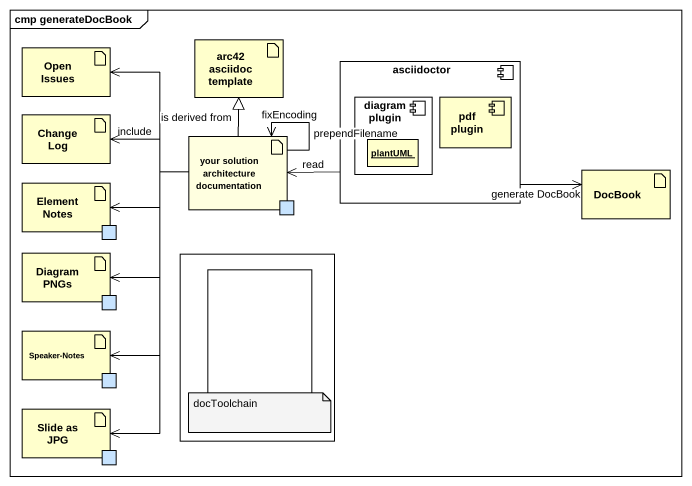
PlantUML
@startuml
mainframe cmp generateDocBook
allowmixing
hide circle
hide empty members
artifact "Open Issues" as Open_Issues
artifact "arc42 asciidoc template" as arc42_asciidoc_template
component asciidoctor {
  component "diagram plugin" as diagram_plugin {
    object plantUML
  }
  component "pdf plugin" as pdf_plugin
}
artifact "Change Log" as Change_Log
artifact "your solution architecture documentation" as your_solution_architecture #FFFFE0 {
  port " " as port2 #C7E3FE
}
artifact "Element Notes" as Element_Notes {
  port " " as port1 #C7E3FE
}
artifact DocBook
artifact "Diagram PNGs" as Diagram_PNGs {
  port " " as port3 #C7E3FE
}
rectangle " " as rectangle1 #FFFFFF {
  rectangle " " as rectangle2
}
artifact "Speaker-Notes" as Speaker_Notes {
  port " " as port4 #C7E3FE
}
artifact "Slide as JPG" as Slide_as_JPG {
  port " " as port5 #C7E3FE
}
asciidoctor -left-> your_solution_architecture : read
asciidoctor -right-> DocBook : generate DocBook
your_solution_architecture -left-> Open_Issues
your_solution_architecture -up-|> arc42_asciidoc_template : is derived from
your_solution_architecture -left-> Change_Log : include
your_solution_architecture --> your_solution_architecture : fixEncoding
your_solution_architecture --> your_solution_architecture : prependFilename
your_solution_architecture -left-> Element_Notes
your_solution_architecture --> Diagram_PNGs
your_solution_architecture --> Speaker_Notes
your_solution_architecture --> Slide_as_JPG
note as N1
  docToolchain
end note
@enduml
